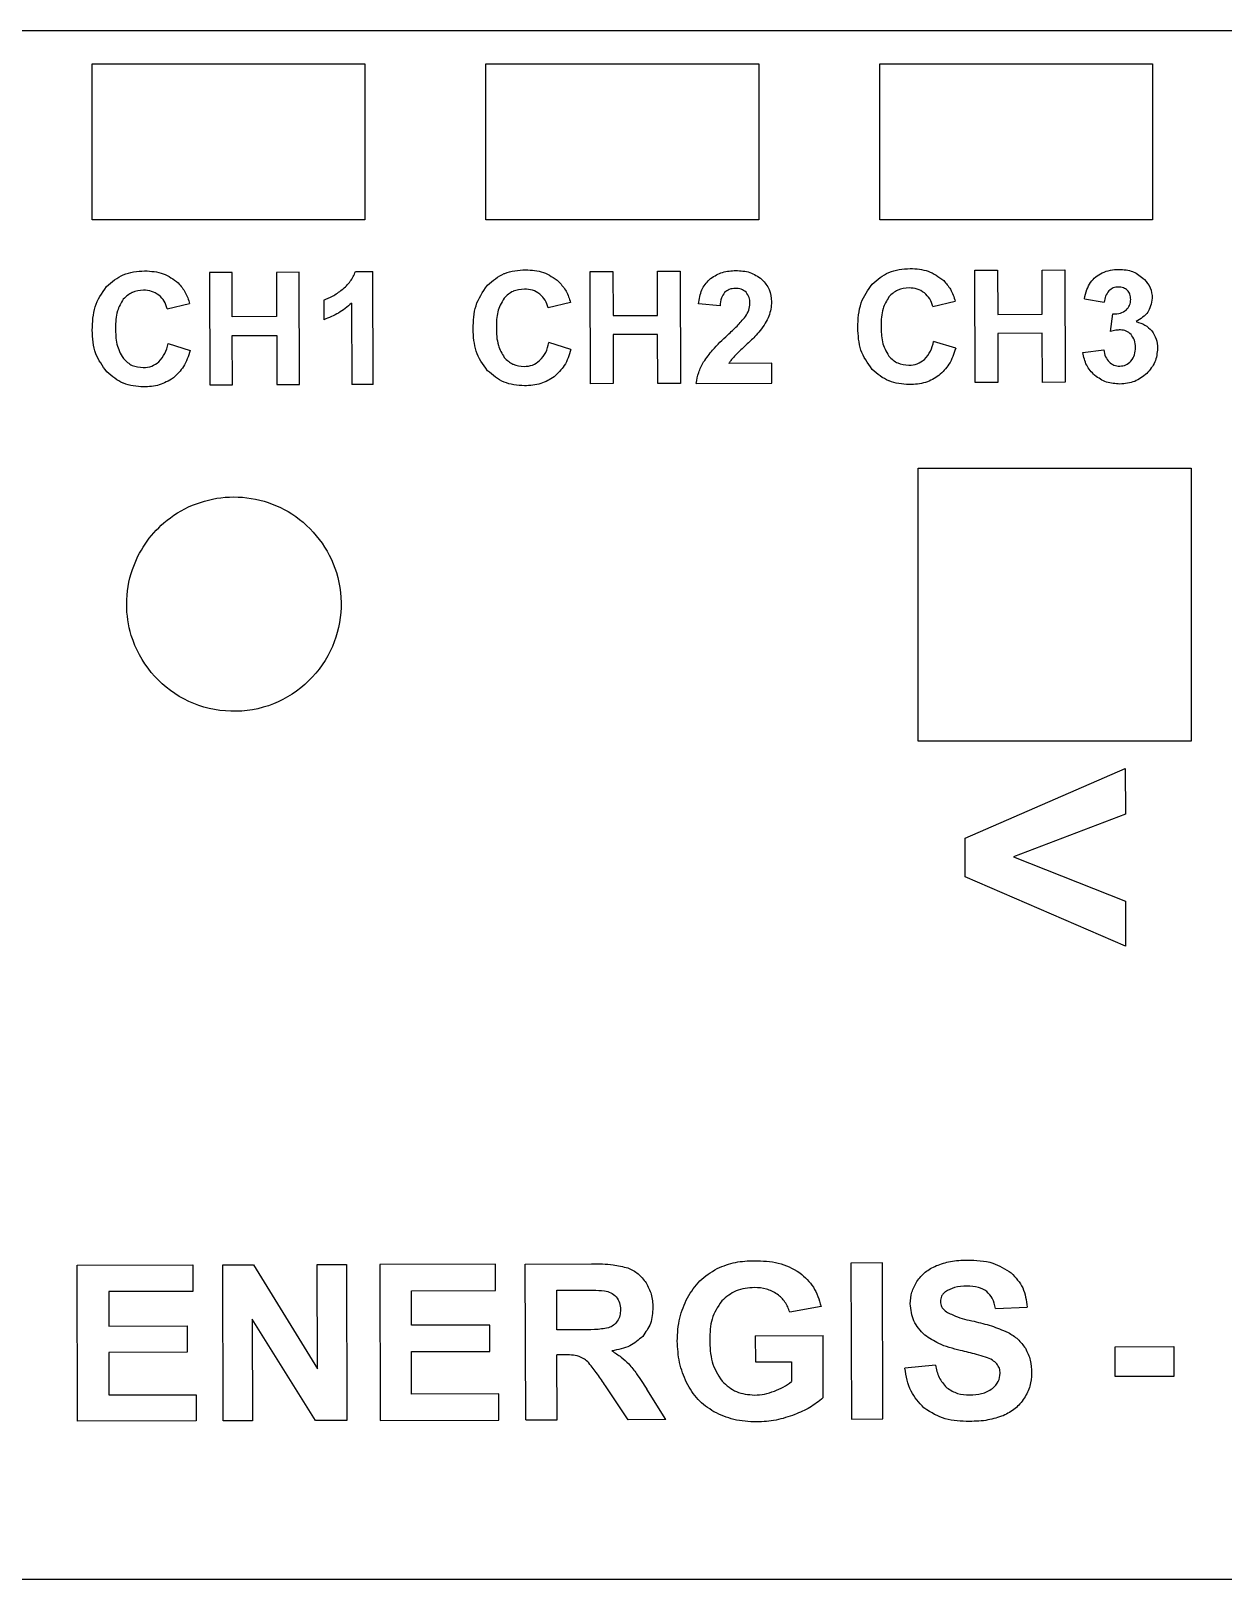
# Model space of a CAD drawing. Header units: millimetres. Extents: x -109 to 103, y 0 to 40.
# Drawn here: x -51.4 to -20.83, y 0.2 to 39.9 of the extents above; entities that cross this region are included whole.
import ezdxf

# ---------------------------------------------------------------- set-up
doc = ezdxf.new("R2010")
doc.units = ezdxf.units.MM
doc.layers.get('0').update_dxf_attribs({"linetype": 'CONTINUOUS'})

msp = doc.modelspace()

# ---------------------------------------------------------------- linework, layer by layer
for p, q in [((102.618, 39.9), (-108.596, 39.9)), ((-43.082, 33.728), (-42.634, 33.729)), ((-42.626, 30.837), (-42.634, 33.729)), ((-43.897, 32.996), (-43.896, 32.495)), ((-28.277, 32.83), (-27.702, 32.969)), ((-24.39, 33.032), (-23.881, 32.947)), ((-47.91, 32.771), (-47.335, 32.91)), ((-43.184, 32.916), (-43.178, 30.836)), ((-37.568, 32.938), (-38.143, 32.799)), ((-33.733, 32.847), (-34.283, 32.9)), ((-23.719, 32.193), (-23.66, 32.643)), ((-47.888, 31.881), (-47.323, 31.704)), ((-37.557, 31.732), (-38.121, 31.909)), ((-27.69, 31.763), (-28.255, 31.94)), ((-32.409, 31.379), (-33.505, 31.376)), ((-32.407, 30.867), (-32.409, 31.379)), ((-24.427, 31.657), (-23.893, 31.723)), ((-42.626, 30.837), (-43.178, 30.836)), ((-34.342, 30.861), (-32.407, 30.867)), ((-38.729, 8.279), (-37.029, 8.284)), ((-38.718, 4.279), (-38.729, 8.279)), ((-37.92, 7.605), (-37.289, 7.606)), ((-37.917, 6.59), (-37.92, 7.605)), ((-31.143, 7.193), (-31.945, 7.041)), ((-26.669, 7.135), (-25.861, 7.173)), ((-37.319, 6.591), (-37.917, 6.59)), ((-32.83, 6.441), (-31.089, 6.446)), ((-32.83, 6.441), (-32.828, 5.767)), ((-31.085, 4.852), (-31.089, 6.446)), ((-37.751, 5.952), (-37.915, 5.951)), ((-37.91, 4.281), (-37.915, 5.951)), ((-32.828, 5.767), (-31.903, 5.769)), ((-31.903, 5.769), (-31.902, 5.262)), ((-28.209, 5.687), (-28.994, 5.609)), ((-36.087, 4.286), (-36.674, 5.155)), ((-35.121, 4.289), (-35.612, 5.068)), ((-38.718, 4.279), (-37.91, 4.281)), ((-35.121, 4.289), (-36.087, 4.286)), ((-107.096, 0.2), (101.118, 0.2))]:
    msp.add_line(p, q)
for points in [[(-42.839, 39.053), (-42.839, 35.053), (-49.839, 35.053), (-49.839, 39.053)], [(-39.739, 35.053), (-39.739, 39.053), (-32.739, 39.053), (-32.739, 35.053)], [(-29.639, 35.053), (-29.639, 39.053), (-22.639, 39.053), (-22.639, 35.053)], [(-24.893, 33.771), (-24.885, 30.891), (-25.466, 30.889), (-25.47, 32.149), (-26.609, 32.145), (-26.605, 30.886), (-27.187, 30.884), (-27.195, 33.764), (-26.614, 33.766), (-26.611, 32.633), (-25.471, 32.636), (-25.474, 33.769)], [(-46.238, 30.827), (-46.242, 32.086), (-45.103, 32.089), (-45.099, 30.83), (-44.517, 30.832), (-44.526, 33.712), (-45.107, 33.71), (-45.104, 32.576), (-46.243, 32.573), (-46.247, 33.707), (-46.828, 33.705), (-46.82, 30.825)], [(-37.053, 30.853), (-37.062, 33.733), (-36.48, 33.735), (-36.477, 32.601), (-35.338, 32.605), (-35.341, 33.738), (-34.759, 33.74), (-34.751, 30.86), (-35.332, 30.858), (-35.336, 32.118), (-36.476, 32.114), (-36.472, 30.855)], [(-21.65, 28.69), (-21.65, 21.69), (-28.65, 21.69), (-28.65, 28.69)], [(-27.449, 18.208), (-27.45, 19.199), (-23.34, 20.985), (-23.338, 19.818), (-26.205, 18.717), (-23.335, 17.584), (-23.333, 16.426)], [(-49.412, 7.571), (-49.409, 6.684), (-47.401, 6.69), (-47.399, 6.016), (-49.408, 6.01), (-49.404, 4.922), (-47.17, 4.928), (-47.168, 4.254), (-50.21, 4.246), (-50.222, 8.246), (-47.256, 8.254), (-47.254, 7.577)], [(-44.056, 5.592), (-44.063, 8.263), (-43.313, 8.266), (-43.301, 4.266), (-44.112, 4.263), (-45.732, 6.867), (-45.724, 4.259), (-46.475, 4.256), (-46.486, 8.256), (-45.701, 8.259)], [(-39.639, 6.713), (-41.647, 6.707), (-41.649, 7.594), (-39.491, 7.6), (-39.493, 8.277), (-42.459, 8.268), (-42.447, 4.268), (-39.405, 4.277), (-39.407, 4.951), (-41.642, 4.944), (-41.645, 6.033), (-39.637, 6.039)], [(-29.555, 4.305), (-29.567, 8.305), (-30.375, 8.303), (-30.363, 4.303)], [(-23.604, 6.156), (-22.098, 6.161), (-22.096, 5.394), (-23.602, 5.39)]]:
    msp.add_lwpolyline(points, close=True)
for points in [[(-49.037, 33.648), (-48.87, 33.719), (-48.68, 33.734), (-48.49, 33.749)], [(-29.404, 33.708), (-29.237, 33.779), (-29.047, 33.794), (-28.857, 33.809)], [(-49.466, 33.349), (-49.33, 33.465), (-49.193, 33.581), (-49.037, 33.648)], [(-39.699, 33.377), (-39.556, 33.499), (-39.427, 33.61), (-39.27, 33.677)], [(-32.659, 33.528), (-32.587, 33.447), (-32.516, 33.365), (-32.475, 33.271)], [(-29.833, 33.408), (-29.697, 33.525), (-29.561, 33.641), (-29.404, 33.708)], [(-23.137, 33.723), (-23.033, 33.68), (-22.948, 33.609), (-22.851, 33.53)], [(-48.808, 33.194), (-48.893, 33.155), (-48.963, 33.09), (-49.037, 33.021)], [(-39.042, 33.222), (-39.127, 33.184), (-39.197, 33.118), (-39.271, 33.049)], [(-34.283, 32.9), (-34.265, 33.026), (-34.247, 33.151), (-34.198, 33.261)], [(-33.497, 33.272), (-33.54, 33.254), (-33.578, 33.224), (-33.616, 33.193)], [(-33.342, 33.298), (-33.395, 33.294), (-33.449, 33.291), (-33.497, 33.272)], [(-32.475, 33.271), (-32.434, 33.175), (-32.424, 33.066), (-32.413, 32.957)], [(-29.175, 33.253), (-29.26, 33.215), (-29.33, 33.149), (-29.404, 33.08)], [(-23.318, 32.741), (-23.283, 32.781), (-23.25, 32.817), (-23.23, 32.862)], [(-23.317, 32.205), (-23.363, 32.225), (-23.414, 32.23), (-23.466, 32.235)], [(-23.193, 32.114), (-23.232, 32.149), (-23.271, 32.185), (-23.317, 32.205)], [(-22.514, 31.762), (-22.525, 31.64), (-22.537, 31.519), (-22.582, 31.411)], [(-49.036, 31.498), (-48.963, 31.43), (-48.894, 31.363), (-48.809, 31.325)], [(-39.269, 31.527), (-39.197, 31.458), (-39.127, 31.392), (-39.043, 31.353)], [(-29.403, 31.558), (-29.332, 31.49), (-29.261, 31.423), (-29.177, 31.385)], [(-29.177, 31.385), (-29.091, 31.345), (-28.991, 31.336), (-28.892, 31.327)], [(-22.582, 31.411), (-22.628, 31.303), (-22.709, 31.209), (-22.789, 31.115)], [(-49.04, 30.867), (-49.194, 30.932), (-49.323, 31.042), (-49.461, 31.16)], [(-39.273, 30.896), (-39.428, 30.961), (-39.561, 31.075), (-39.695, 31.188)], [(-29.407, 30.927), (-29.561, 30.992), (-29.69, 31.102), (-29.828, 31.22)], [(-23.483, 31.304), (-23.428, 31.31), (-23.373, 31.315), (-23.326, 31.337)], [(-38.751, 30.799), (-38.932, 30.814), (-39.114, 30.828), (-39.273, 30.896)], [(-26.263, 8.053), (-26.151, 7.932), (-26.039, 7.811), (-25.972, 7.668)], [(-33.322, 7.588), (-33.456, 7.532), (-33.572, 7.434), (-33.688, 7.336)], [(-32.847, 7.674), (-33.013, 7.662), (-33.178, 7.65), (-33.322, 7.588)], [(-25.972, 7.668), (-25.901, 7.519), (-25.881, 7.346), (-25.861, 7.173)], [(-28.761, 6.821), (-28.821, 6.954), (-28.838, 7.107), (-28.854, 7.26)], [(-28.051, 7.456), (-28.072, 7.415), (-28.077, 7.366), (-28.082, 7.317)], [(-28.082, 7.317), (-28.077, 7.27), (-28.071, 7.224), (-28.052, 7.185)], [(-28.052, 7.185), (-28.032, 7.143), (-27.997, 7.109), (-27.962, 7.074)], [(-28.484, 6.456), (-28.592, 6.571), (-28.699, 6.685), (-28.761, 6.821)], [(-33.678, 5.272), (-33.562, 5.168), (-33.447, 5.065), (-33.312, 5.006)], [(-26.746, 5.09), (-26.688, 5.146), (-26.631, 5.201), (-26.598, 5.269)], [(-26.598, 5.269), (-26.568, 5.332), (-26.559, 5.404), (-26.549, 5.476)], [(-33.312, 5.006), (-33.171, 4.944), (-33.009, 4.931), (-32.848, 4.918)]]:
    msp.add_open_spline(points, degree=3)
for points, knots in [([(-48.49, 33.749), (-48.325, 33.739), (-48.008, 33.719), (-47.753, 33.53), (-47.631, 33.439)], [0, 0, 0, 0, 0.0539088, 0.1034764, 0.1034764, 0.1034764, 0.1034764]), ([(-39.27, 33.677), (-39.265, 33.679), (-39.26, 33.681), (-39.093, 33.748), (-38.908, 33.763), (-38.724, 33.778)], [-0.06350561, -0.06350561, -0.06350561, -0.06350561, -0.06164864, -0.06164864, 0, 0, 0, 0]), ([(-38.724, 33.778), (-38.565, 33.768), (-38.406, 33.758), (-38.119, 33.657), (-38, 33.569), (-37.864, 33.468)], [-0.1127988, -0.1127988, -0.1127988, -0.1127988, -0.0564908, -0.0564908, 0, 0, 0, 0]), ([(-33.977, 33.556), (-33.87, 33.621), (-33.779, 33.677), (-33.562, 33.743), (-33.446, 33.749), (-33.329, 33.756)], [-0.0779245, -0.0779245, -0.0779245, -0.0779245, -0.03888286, -0.03888286, 0, 0, 0, 0]), ([(-33.329, 33.756), (-33.206, 33.75), (-33.083, 33.744), (-32.858, 33.67), (-32.768, 33.606), (-32.659, 33.528)], [-0.08939261, -0.08939261, -0.08939261, -0.08939261, -0.04487145, -0.04487145, 0, 0, 0, 0]), ([(-28.857, 33.809), (-28.699, 33.799), (-28.54, 33.789), (-28.252, 33.688), (-28.134, 33.6), (-27.998, 33.499)], [-0.1127988, -0.1127988, -0.1127988, -0.1127988, -0.0564908, -0.0564908, 0, 0, 0, 0]), ([(-23.933, 33.696), (-23.86, 33.725), (-23.795, 33.75), (-23.652, 33.78), (-23.578, 33.784), (-23.504, 33.787)], [-0.04944, -0.04944, -0.04944, -0.04944, -0.02469849, -0.02469849, 0, 0, 0, 0]), ([(-23.504, 33.787), (-23.381, 33.779), (-23.259, 33.77), (-23.145, 33.726), (-23.141, 33.725), (-23.137, 33.723)], [-0.08672212, -0.08672212, -0.08672212, -0.08672212, -0.04341542, -0.04341542, -0.0418221, -0.0418221, -0.0418221, -0.0418221]), ([(-49.834, 32.231), (-49.825, 32.435), (-49.816, 32.64), (-49.698, 33.016), (-49.594, 33.164), (-49.466, 33.349)], [-0.149436, -0.149436, -0.149436, -0.149436, -0.0750985, -0.0750985, 0, 0, 0, 0]), ([(-47.631, 33.439), (-47.556, 33.354), (-47.496, 33.285), (-47.399, 33.106), (-47.367, 33.008), (-47.335, 32.91)], [-0.06921504, -0.06921504, -0.06921504, -0.06921504, -0.03443763, -0.03443763, 0, 0, 0, 0]), ([(-43.428, 33.266), (-43.351, 33.333), (-43.203, 33.462), (-43.121, 33.641), (-43.082, 33.728)], [0, 0, 0, 0, 0.03358996, 0.06479705, 0.06479705, 0.06479705, 0.06479705]), ([(-40.067, 32.259), (-40.058, 32.463), (-40.05, 32.668), (-39.931, 33.044), (-39.828, 33.192), (-39.699, 33.377)], [-0.1494359, -0.1494359, -0.1494359, -0.1494359, -0.0750985, -0.0750985, 0, 0, 0, 0]), ([(-37.864, 33.468), (-37.79, 33.382), (-37.73, 33.313), (-37.632, 33.135), (-37.6, 33.036), (-37.568, 32.938)], [-0.069215, -0.069215, -0.069215, -0.069215, -0.03443761, -0.03443761, 0, 0, 0, 0]), ([(-34.198, 33.261), (-34.193, 33.272), (-34.141, 33.38), (-34.055, 33.472), (-33.977, 33.556)], [0.04104302, 0.04104302, 0.04104302, 0.04104302, 0.04493547, 0.08208604, 0.08208604, 0.08208604, 0.08208604]), ([(-30.201, 32.29), (-30.191, 32.51), (-30.174, 32.919), (-29.94, 33.254), (-29.833, 33.408)], [0, 0, 0, 0, 0.0717141, 0.1331921, 0.1331921, 0.1331921, 0.1331921]), ([(-27.998, 33.499), (-27.935, 33.427), (-27.8, 33.272), (-27.736, 33.075), (-27.702, 32.969)], [0, 0, 0, 0, 0.03145565, 0.06803744, 0.06803744, 0.06803744, 0.06803744]), ([(-24.39, 33.032), (-24.372, 33.112), (-24.339, 33.259), (-24.265, 33.39), (-24.231, 33.45)], [0, 0, 0, 0, 0.02713865, 0.04992156, 0.04992156, 0.04992156, 0.04992156]), ([(-24.231, 33.45), (-24.188, 33.504), (-24.149, 33.552), (-24.049, 33.634), (-23.991, 33.665), (-23.933, 33.696)], [-0.04389615, -0.04389615, -0.04389615, -0.04389615, -0.02193067, -0.02193067, 0, 0, 0, 0]), ([(-22.851, 33.53), (-22.793, 33.46), (-22.736, 33.39), (-22.667, 33.231), (-22.658, 33.145), (-22.647, 33.051)], [-0.06301549, -0.06301549, -0.06301549, -0.06301549, -0.03152782, -0.03152782, 0, 0, 0, 0]), ([(-49.037, 33.021), (-49.095, 32.923), (-49.229, 32.694), (-49.233, 32.428), (-49.235, 32.276)], [0, 0, 0, 0, 0.03735131, 0.08693858, 0.08693858, 0.08693858, 0.08693858]), ([(-48.518, 33.252), (-48.618, 33.243), (-48.718, 33.234), (-48.806, 33.195), (-48.807, 33.194), (-48.808, 33.194)], [-0.06849022, -0.06849022, -0.06849022, -0.06849022, -0.03425224, -0.03425224, -0.03375057, -0.03375057, -0.03375057, -0.03375057]), ([(-48.124, 33.124), (-48.187, 33.164), (-48.244, 33.201), (-48.376, 33.243), (-48.447, 33.248), (-48.518, 33.252)], [-0.04770661, -0.04770661, -0.04770661, -0.04770661, -0.02383297, -0.02383297, 0, 0, 0, 0]), ([(-47.91, 32.771), (-47.931, 32.841), (-47.972, 32.977), (-48.074, 33.076), (-48.124, 33.124)], [0, 0, 0, 0, 0.02392543, 0.04656695, 0.04656695, 0.04656695, 0.04656695]), ([(-43.897, 32.996), (-43.82, 33.028), (-43.652, 33.097), (-43.507, 33.206), (-43.428, 33.266)], [0, 0, 0, 0, 0.02751081, 0.06029462, 0.06029462, 0.06029462, 0.06029462]), ([(-39.271, 33.049), (-39.347, 32.919), (-39.403, 32.824), (-39.465, 32.57), (-39.466, 32.437), (-39.468, 32.304)], [-0.09021302, -0.09021302, -0.09021302, -0.09021302, -0.04441989, -0.04441989, 0, 0, 0, 0]), ([(-38.752, 33.28), (-38.852, 33.271), (-38.951, 33.262), (-39.039, 33.223), (-39.041, 33.223), (-39.042, 33.222)], [-0.06849052, -0.06849052, -0.06849052, -0.06849052, -0.0342524, -0.0342524, -0.03375064, -0.03375064, -0.03375064, -0.03375064]), ([(-38.358, 33.152), (-38.421, 33.193), (-38.477, 33.229), (-38.609, 33.272), (-38.681, 33.276), (-38.752, 33.28)], [-0.04770654, -0.04770654, -0.04770654, -0.04770654, -0.02383294, -0.02383294, 0, 0, 0, 0]), ([(-38.143, 32.799), (-38.164, 32.867), (-38.184, 32.935), (-38.255, 33.053), (-38.304, 33.1), (-38.358, 33.152)], [-0.04963178, -0.04963178, -0.04963178, -0.04963178, -0.02483375, -0.02483375, 0, 0, 0, 0]), ([(-33.616, 33.193), (-33.647, 33.148), (-33.717, 33.044), (-33.727, 32.919), (-33.733, 32.847)], [0, 0, 0, 0, 0.01780195, 0.04120108, 0.04120108, 0.04120108, 0.04120108]), ([(-33.067, 33.2), (-33.111, 33.233), (-33.148, 33.261), (-33.24, 33.293), (-33.291, 33.295), (-33.342, 33.298)], [-0.03405274, -0.03405274, -0.03405274, -0.03405274, -0.01696921, -0.01696921, 0, 0, 0, 0]), ([(-32.967, 32.916), (-32.97, 32.969), (-32.973, 33.021), (-33.005, 33.116), (-33.033, 33.153), (-33.067, 33.2)], [-0.03832255, -0.03832255, -0.03832255, -0.03832255, -0.01925817, -0.01925817, 0, 0, 0, 0]), ([(-32.413, 32.957), (-32.416, 32.893), (-32.421, 32.766), (-32.462, 32.646), (-32.482, 32.586)], [0, 0, 0, 0, 0.02118019, 0.04205987, 0.04205987, 0.04205987, 0.04205987]), ([(-29.404, 33.08), (-29.462, 32.982), (-29.596, 32.754), (-29.6, 32.487), (-29.602, 32.335)], [0, 0, 0, 0, 0.03735129, 0.08693856, 0.08693856, 0.08693856, 0.08693856]), ([(-28.885, 33.312), (-28.985, 33.302), (-29.085, 33.293), (-29.173, 33.254), (-29.174, 33.254), (-29.175, 33.253)], [-0.06848938, -0.06848938, -0.06848938, -0.06848938, -0.03425182, -0.03425182, -0.03375035, -0.03375035, -0.03375035, -0.03375035]), ([(-28.491, 33.183), (-28.554, 33.224), (-28.611, 33.261), (-28.743, 33.303), (-28.814, 33.307), (-28.885, 33.312)], [-0.04770658, -0.04770658, -0.04770658, -0.04770658, -0.02383296, -0.02383296, 0, 0, 0, 0]), ([(-28.277, 32.83), (-28.298, 32.9), (-28.339, 33.036), (-28.441, 33.135), (-28.491, 33.183)], [0, 0, 0, 0, 0.02392545, 0.04656697, 0.04656697, 0.04656697, 0.04656697]), ([(-23.76, 33.234), (-23.796, 33.187), (-23.825, 33.15), (-23.865, 33.053), (-23.873, 33), (-23.881, 32.947)], [-0.03604771, -0.03604771, -0.03604771, -0.03604771, -0.01792099, -0.01792099, 0, 0, 0, 0]), ([(-23.518, 33.333), (-23.564, 33.329), (-23.609, 33.325), (-23.689, 33.292), (-23.724, 33.263), (-23.76, 33.234)], [-0.03044549, -0.03044549, -0.03044549, -0.03044549, -0.01522282, -0.01522282, 0, 0, 0, 0]), ([(-23.288, 33.247), (-23.321, 33.272), (-23.388, 33.325), (-23.474, 33.33), (-23.518, 33.333)], [0, 0, 0, 0, 0.01330536, 0.02785667, 0.02785667, 0.02785667, 0.02785667]), ([(-23.201, 33.016), (-23.204, 33.061), (-23.21, 33.147), (-23.263, 33.215), (-23.288, 33.247)], [0, 0, 0, 0, 0.01471292, 0.02806442, 0.02806442, 0.02806442, 0.02806442]), ([(-23.23, 32.862), (-23.23, 32.863), (-23.229, 32.864), (-23.209, 32.911), (-23.205, 32.963), (-23.201, 33.016)], [-0.01795773, -0.01795773, -0.01795773, -0.01795773, -0.01751893, -0.01751893, 0, 0, 0, 0]), ([(-22.647, 33.051), (-22.659, 32.982), (-22.671, 32.913), (-22.712, 32.773), (-22.738, 32.726), (-22.834, 32.589), (-22.947, 32.517), (-23.06, 32.445)], [-0.07522486, -0.07522486, -0.07522486, -0.07522486, -0.0610764, -0.0610764, -0.04467992, -0.04467992, 0, 0, 0, 0]), ([(-43.184, 32.916), (-43.293, 32.824), (-43.398, 32.737), (-43.635, 32.597), (-43.765, 32.546), (-43.896, 32.495)], [-0.09313059, -0.09313059, -0.09313059, -0.09313059, -0.04655965, -0.04655965, 0, 0, 0, 0]), ([(-33.537, 32.105), (-33.456, 32.18), (-33.375, 32.254), (-33.214, 32.418), (-33.16, 32.483), (-33.08, 32.578)], [-0.07863459, -0.07863459, -0.07863459, -0.07863459, -0.04114501, -0.04114501, 0, 0, 0, 0]), ([(-33.08, 32.578), (-33.049, 32.63), (-33.018, 32.682), (-32.979, 32.795), (-32.974, 32.85), (-32.967, 32.916)], [-0.04385882, -0.04385882, -0.04385882, -0.04385882, -0.02198908, -0.02198908, 0, 0, 0, 0]), ([(-32.482, 32.586), (-32.51, 32.525), (-32.57, 32.394), (-32.656, 32.279), (-32.702, 32.217)], [0, 0, 0, 0, 0.02236675, 0.04785143, 0.04785143, 0.04785143, 0.04785143]), ([(-23.66, 32.643), (-23.592, 32.644), (-23.469, 32.645), (-23.365, 32.712), (-23.318, 32.741)], [0, 0, 0, 0, 0.02206543, 0.04018952, 0.04018952, 0.04018952, 0.04018952]), ([(-49.461, 31.16), (-49.569, 31.309), (-49.8, 31.627), (-49.822, 32.021), (-49.834, 32.231)], [0, 0, 0, 0, 0.0600316, 0.1283372, 0.1283372, 0.1283372, 0.1283372]), ([(-49.235, 32.276), (-49.233, 32.137), (-49.231, 31.999), (-49.169, 31.733), (-49.113, 31.635), (-49.036, 31.498)], [-0.1029688, -0.1029688, -0.1029688, -0.1029688, -0.0524169, -0.0524169, 0, 0, 0, 0]), ([(-39.695, 31.188), (-39.821, 31.362), (-39.925, 31.505), (-40.045, 31.865), (-40.056, 32.062), (-40.067, 32.259)], [-0.1319892, -0.1319892, -0.1319892, -0.1319892, -0.0657525, -0.0657525, 0, 0, 0, 0]), ([(-39.468, 32.304), (-39.466, 32.144), (-39.462, 31.867), (-39.327, 31.628), (-39.269, 31.527)], [0, 0, 0, 0, 0.05223673, 0.0904134, 0.0904134, 0.0904134, 0.0904134]), ([(-32.702, 32.217), (-32.748, 32.165), (-32.861, 32.035), (-32.987, 31.918), (-33.062, 31.849)], [0, 0, 0, 0, 0.02329869, 0.05730176, 0.05730176, 0.05730176, 0.05730176]), ([(-29.828, 31.22), (-29.955, 31.394), (-30.058, 31.537), (-30.179, 31.896), (-30.19, 32.093), (-30.201, 32.29)], [-0.1319892, -0.1319892, -0.1319892, -0.1319892, -0.0657525, -0.0657525, 0, 0, 0, 0]), ([(-29.602, 32.335), (-29.6, 32.197), (-29.598, 32.058), (-29.536, 31.793), (-29.48, 31.695), (-29.403, 31.558)], [-0.1029688, -0.1029688, -0.1029688, -0.1029688, -0.0524169, -0.0524169, 0, 0, 0, 0]), ([(-23.466, 32.235), (-23.505, 32.233), (-23.591, 32.227), (-23.674, 32.205), (-23.719, 32.193)], [0, 0, 0, 0, 0.01298392, 0.02859219, 0.02859219, 0.02859219, 0.02859219]), ([(-23.06, 32.445), (-22.982, 32.422), (-22.829, 32.378), (-22.718, 32.264), (-22.664, 32.208)], [0, 0, 0, 0, 0.02652627, 0.05210675, 0.05210675, 0.05210675, 0.05210675]), ([(-22.664, 32.208), (-22.617, 32.137), (-22.574, 32.073), (-22.525, 31.924), (-22.519, 31.843), (-22.514, 31.762)], [-0.05406676, -0.05406676, -0.05406676, -0.05406676, -0.02701507, -0.02701507, 0, 0, 0, 0]), ([(-48.126, 31.416), (-48.061, 31.492), (-48.01, 31.55), (-47.932, 31.707), (-47.91, 31.794), (-47.888, 31.881)], [-0.06015404, -0.06015404, -0.06015404, -0.06015404, -0.02982897, -0.02982897, 0, 0, 0, 0]), ([(-38.36, 31.445), (-38.294, 31.52), (-38.244, 31.579), (-38.166, 31.736), (-38.144, 31.822), (-38.121, 31.909)], [-0.06015401, -0.06015401, -0.06015401, -0.06015401, -0.02982896, -0.02982896, 0, 0, 0, 0]), ([(-34.155, 31.413), (-34.08, 31.516), (-33.898, 31.767), (-33.67, 31.98), (-33.537, 32.105)], [0, 0, 0, 0, 0.0425035, 0.1033745, 0.1033745, 0.1033745, 0.1033745]), ([(-33.062, 31.849), (-33.134, 31.783), (-33.247, 31.68), (-33.354, 31.57), (-33.392, 31.53)], [0, 0, 0, 0, 0.03245098, 0.05103091, 0.05103091, 0.05103091, 0.05103091]), ([(-28.493, 31.476), (-28.428, 31.552), (-28.378, 31.61), (-28.299, 31.767), (-28.277, 31.854), (-28.255, 31.94)], [-0.06015403, -0.06015403, -0.06015403, -0.06015403, -0.02982897, -0.02982897, 0, 0, 0, 0]), ([(-27.69, 31.763), (-27.737, 31.619), (-27.823, 31.35), (-28.025, 31.153), (-28.12, 31.062)], [0, 0, 0, 0, 0.04951437, 0.09264609, 0.09264609, 0.09264609, 0.09264609]), ([(-23.196, 31.434), (-23.156, 31.492), (-23.123, 31.539), (-23.086, 31.657), (-23.083, 31.72), (-23.08, 31.784)], [-0.04281732, -0.04281732, -0.04281732, -0.04281732, -0.02133192, -0.02133192, 0, 0, 0, 0]), ([(-23.08, 31.784), (-23.083, 31.849), (-23.09, 31.97), (-23.16, 32.068), (-23.193, 32.114)], [0, 0, 0, 0, 0.02096868, 0.03943435, 0.03943435, 0.03943435, 0.03943435]), ([(-48.524, 31.268), (-48.45, 31.274), (-48.303, 31.286), (-48.185, 31.373), (-48.126, 31.416)], [0, 0, 0, 0, 0.02430339, 0.04807465, 0.04807465, 0.04807465, 0.04807465]), ([(-47.323, 31.704), (-47.369, 31.56), (-47.456, 31.29), (-47.658, 31.093), (-47.753, 31.002)], [0, 0, 0, 0, 0.04951437, 0.09264601, 0.09264601, 0.09264601, 0.09264601]), ([(-38.758, 31.296), (-38.684, 31.302), (-38.537, 31.314), (-38.418, 31.402), (-38.36, 31.445)], [0, 0, 0, 0, 0.02430339, 0.04807465, 0.04807465, 0.04807465, 0.04807465]), ([(-37.557, 31.732), (-37.603, 31.588), (-37.689, 31.318), (-37.892, 31.122), (-37.986, 31.03)], [0, 0, 0, 0, 0.04951437, 0.09264593, 0.09264593, 0.09264593, 0.09264593]), ([(-34.342, 30.861), (-34.327, 30.957), (-34.295, 31.151), (-34.202, 31.325), (-34.155, 31.413)], [0, 0, 0, 0, 0.03222585, 0.06510897, 0.06510897, 0.06510897, 0.06510897]), ([(-33.392, 31.53), (-33.414, 31.504), (-33.455, 31.456), (-33.489, 31.402), (-33.505, 31.376)], [0, 0, 0, 0, 0.01111369, 0.02117856, 0.02117856, 0.02117856, 0.02117856]), ([(-28.892, 31.327), (-28.817, 31.334), (-28.67, 31.346), (-28.552, 31.433), (-28.493, 31.476)], [0, 0, 0, 0, 0.02430339, 0.04807465, 0.04807465, 0.04807465, 0.04807465]), ([(-24.127, 31.069), (-24.204, 31.151), (-24.361, 31.317), (-24.405, 31.542), (-24.427, 31.657)], [0, 0, 0, 0, 0.03663576, 0.07467343, 0.07467343, 0.07467343, 0.07467343]), ([(-23.893, 31.723), (-23.882, 31.661), (-23.862, 31.545), (-23.789, 31.453), (-23.754, 31.411)], [0, 0, 0, 0, 0.02070119, 0.03848606, 0.03848606, 0.03848606, 0.03848606]), ([(-23.754, 31.411), (-23.715, 31.38), (-23.635, 31.317), (-23.534, 31.308), (-23.483, 31.304)], [0, 0, 0, 0, 0.01643708, 0.03308118, 0.03308118, 0.03308118, 0.03308118]), ([(-23.326, 31.337), (-23.325, 31.337), (-23.325, 31.337), (-23.277, 31.359), (-23.236, 31.397), (-23.196, 31.434)], [-0.01860234, -0.01860234, -0.01860234, -0.01860234, -0.0184906, -0.0184906, 0, 0, 0, 0]), ([(-48.809, 31.325), (-48.809, 31.325), (-48.808, 31.324), (-48.722, 31.286), (-48.623, 31.277), (-48.524, 31.268)], [-0.03332284, -0.03332284, -0.03332284, -0.03332284, -0.03300081, -0.03300081, 0, 0, 0, 0]), ([(-47.753, 31.002), (-47.88, 30.925), (-47.987, 30.861), (-48.243, 30.786), (-48.38, 30.778), (-48.517, 30.771)], [-0.09182103, -0.09182103, -0.09182103, -0.09182103, -0.04578731, -0.04578731, 0, 0, 0, 0]), ([(-39.043, 31.353), (-39.042, 31.353), (-39.041, 31.353), (-38.955, 31.314), (-38.857, 31.305), (-38.758, 31.296)], [-0.03332284, -0.03332284, -0.03332284, -0.03332284, -0.03300079, -0.03300079, 0, 0, 0, 0]), ([(-37.986, 31.03), (-38.097, 30.963), (-38.332, 30.822), (-38.606, 30.807), (-38.751, 30.799)], [0, 0, 0, 0, 0.04252501, 0.08996525, 0.08996525, 0.08996525, 0.08996525]), ([(-28.12, 31.062), (-28.231, 30.995), (-28.465, 30.853), (-28.74, 30.838), (-28.884, 30.83)], [0, 0, 0, 0, 0.04252501, 0.08996501, 0.08996501, 0.08996501, 0.08996501]), ([(-23.478, 30.846), (-23.596, 30.853), (-23.715, 30.861), (-23.932, 30.934), (-24.023, 30.997), (-24.127, 31.069)], [-0.08387645, -0.08387645, -0.08387645, -0.08387645, -0.04199144, -0.04199144, 0, 0, 0, 0]), ([(-22.789, 31.115), (-22.888, 31.037), (-23.09, 30.878), (-23.347, 30.857), (-23.478, 30.846)], [0, 0, 0, 0, 0.04109647, 0.08381974, 0.08381974, 0.08381974, 0.08381974]), ([(-48.517, 30.771), (-48.695, 30.785), (-48.874, 30.8), (-49.034, 30.865), (-49.037, 30.866), (-49.04, 30.867)], [-0.1230496, -0.1230496, -0.1230496, -0.1230496, -0.06154382, -0.06154382, -0.06044257, -0.06044257, -0.06044257, -0.06044257]), ([(-28.884, 30.83), (-29.063, 30.845), (-29.241, 30.859), (-29.401, 30.925), (-29.404, 30.926), (-29.407, 30.927)], [-0.12304976, -0.12304976, -0.12304976, -0.12304976, -0.0615439, -0.0615439, -0.06044262, -0.06044262, -0.06044262, -0.06044262]), ([(-48.95, 25.2), (-48.95, 24.929), (-48.91, 24.658), (-48.62, 23.708), (-48.125, 23.107), (-46.826, 22.42), (-46.022, 22.356), (-44.63, 22.829), (-44.046, 23.344), (-43.426, 24.614), (-43.369, 25.349), (-43.761, 26.624), (-44.174, 27.167), (-45.219, 27.838), (-45.829, 27.99), (-47, 27.894), (-47.558, 27.66), (-48.362, 26.967), (-48.644, 26.552), (-48.899, 25.806), (-48.95, 25.503), (-48.95, 25.2)], [-1.720013, -1.720013, -1.720013, -1.720013, -1.63912, -1.63912, -1.423215, -1.423215, -1.200307, -1.200307, -0.984313, -0.984313, -0.778295, -0.778295, -0.586104, -0.586104, -0.407602, -0.407602, -0.23537, -0.23537, -0.090527, -0.090527, 0, 0, 0, 0]), ([(-33.807, 8.162), (-33.638, 8.232), (-33.502, 8.288), (-33.181, 8.353), (-33.015, 8.358), (-32.849, 8.364)], [-0.0999181, -0.0999181, -0.0999181, -0.0999181, -0.04973106, -0.04973106, 0, 0, 0, 0]), ([(-32.849, 8.364), (-32.643, 8.358), (-32.436, 8.352), (-32.043, 8.253), (-31.887, 8.167), (-31.685, 8.055)], [-0.1374054, -0.1374054, -0.1374054, -0.1374054, -0.069216, -0.069216, 0, 0, 0, 0]), ([(-28.185, 8.238), (-28.066, 8.279), (-27.811, 8.367), (-27.542, 8.375), (-27.398, 8.38)], [0, 0, 0, 0, 0.03746535, 0.08034205, 0.08034205, 0.08034205, 0.08034205]), ([(-27.398, 8.38), (-27.171, 8.374), (-26.763, 8.363), (-26.417, 8.149), (-26.263, 8.053)], [0, 0, 0, 0, 0.0665101, 0.1199646, 0.1199646, 0.1199646, 0.1199646]), ([(-37.029, 8.284), (-36.844, 8.284), (-36.528, 8.285), (-36.223, 8.21), (-36.097, 8.179)], [0, 0, 0, 0, 0.05542025, 0.09409825, 0.09409825, 0.09409825, 0.09409825]), ([(-36.097, 8.179), (-36.005, 8.135), (-35.817, 8.048), (-35.694, 7.881), (-35.631, 7.797)], [0, 0, 0, 0, 0.03014138, 0.06113205, 0.06113205, 0.06113205, 0.06113205]), ([(-34.571, 7.415), (-34.474, 7.568), (-34.277, 7.877), (-33.964, 8.066), (-33.807, 8.162)], [0, 0, 0, 0, 0.0536836, 0.1081757, 0.1081757, 0.1081757, 0.1081757]), ([(-31.685, 8.055), (-31.557, 7.939), (-31.296, 7.703), (-31.195, 7.366), (-31.143, 7.193)], [0, 0, 0, 0, 0.050684, 0.1035492, 0.1035492, 0.1035492, 0.1035492]), ([(-28.683, 7.832), (-28.617, 7.916), (-28.483, 8.09), (-28.286, 8.188), (-28.185, 8.238)], [0, 0, 0, 0, 0.03156221, 0.06503747, 0.06503747, 0.06503747, 0.06503747]), ([(-37.289, 7.606), (-37.191, 7.607), (-37.093, 7.608), (-36.883, 7.605), (-36.808, 7.6), (-36.7, 7.594)], [0, 0, 0, 0, 0.0294943, 0.0294943, 0.06291018, 0.06291018, 0.06291018, 0.06291018]), ([(-36.7, 7.594), (-36.642, 7.582), (-36.584, 7.569), (-36.482, 7.518), (-36.442, 7.481), (-36.395, 7.438)], [0, 0, 0, 0, 0.01773822, 0.01773822, 0.03556418, 0.03556418, 0.03556418, 0.03556418]), ([(-35.631, 7.797), (-35.58, 7.7), (-35.475, 7.504), (-35.461, 7.281), (-35.454, 7.167)], [0, 0, 0, 0, 0.03230961, 0.06608545, 0.06608545, 0.06608545, 0.06608545]), ([(-32.264, 7.505), (-32.362, 7.561), (-32.444, 7.609), (-32.639, 7.664), (-32.743, 7.669), (-32.847, 7.674)], [-0.06267115, -0.06267115, -0.06267115, -0.06267115, -0.03126212, -0.03126212, 0, 0, 0, 0]), ([(-28.854, 7.26), (-28.847, 7.363), (-28.84, 7.463), (-28.782, 7.654), (-28.733, 7.743), (-28.683, 7.832)], [-0.06120888, -0.06120888, -0.06120888, -0.06120888, -0.03060135, -0.03060135, 0, 0, 0, 0]), ([(-27.955, 7.565), (-27.973, 7.549), (-27.991, 7.533), (-28.024, 7.498), (-28.039, 7.479), (-28.051, 7.457), (-28.051, 7.457), (-28.051, 7.456)], [-0.03069633, -0.03069633, -0.03069633, -0.03069633, -0.02296643, -0.02296643, -0.01511081, -0.01511081, -0.01503245, -0.01503245, -0.01503245, -0.01503245]), ([(-27.404, 7.711), (-27.511, 7.708), (-27.707, 7.701), (-27.878, 7.607), (-27.955, 7.565)], [0, 0, 0, 0, 0.03158562, 0.0576839, 0.0576839, 0.0576839, 0.0576839]), ([(-26.892, 7.578), (-26.962, 7.617), (-27.12, 7.706), (-27.302, 7.709), (-27.404, 7.711)], [0, 0, 0, 0, 0.02360092, 0.05363442, 0.05363442, 0.05363442, 0.05363442]), ([(-26.669, 7.135), (-26.688, 7.228), (-26.723, 7.396), (-26.84, 7.521), (-26.892, 7.578)], [0, 0, 0, 0, 0.02772598, 0.05045491, 0.05045491, 0.05045491, 0.05045491]), ([(-36.395, 7.438), (-36.359, 7.385), (-36.329, 7.341), (-36.293, 7.231), (-36.29, 7.172), (-36.287, 7.113)], [0, 0, 0, 0, 0.01931281, 0.01931281, 0.0385161, 0.0385161, 0.0385161, 0.0385161]), ([(-35.454, 7.167), (-35.463, 7.025), (-35.481, 6.752), (-35.64, 6.53), (-35.717, 6.423)], [0, 0, 0, 0, 0.04162742, 0.08035513, 0.08035513, 0.08035513, 0.08035513]), ([(-34.83, 6.304), (-34.821, 6.503), (-34.804, 6.89), (-34.647, 7.244), (-34.571, 7.415)], [0, 0, 0, 0, 0.0593664, 0.114997, 0.114997, 0.114997, 0.114997]), ([(-33.688, 7.336), (-33.801, 7.168), (-33.888, 7.038), (-33.986, 6.702), (-33.992, 6.52), (-33.998, 6.339)], [-0.1097563, -0.1097563, -0.1097563, -0.1097563, -0.0544247, -0.0544247, 0, 0, 0, 0]), ([(-31.945, 7.041), (-31.979, 7.133), (-32.046, 7.315), (-32.192, 7.442), (-32.264, 7.505)], [0, 0, 0, 0, 0.02904014, 0.05716303, 0.05716303, 0.05716303, 0.05716303]), ([(-36.368, 6.812), (-36.399, 6.774), (-36.429, 6.737), (-36.504, 6.68), (-36.549, 6.661), (-36.593, 6.642)], [0, 0, 0, 0, 0.01493323, 0.01493323, 0.0298612, 0.0298612, 0.0298612, 0.0298612]), ([(-36.287, 7.113), (-36.289, 7.059), (-36.291, 7.006), (-36.317, 6.906), (-36.34, 6.863), (-36.368, 6.812)], [0, 0, 0, 0, 0.01597304, 0.01597304, 0.03203966, 0.03203966, 0.03203966, 0.03203966]), ([(-27.962, 7.074), (-27.875, 7.027), (-27.642, 6.902), (-27.382, 6.845), (-27.219, 6.809)], [0, 0, 0, 0, 0.0292856, 0.07920765, 0.07920765, 0.07920765, 0.07920765]), ([(-27.219, 6.809), (-27.069, 6.773), (-26.92, 6.738), (-26.623, 6.643), (-26.507, 6.593), (-26.346, 6.523)], [-0.1034185, -0.1034185, -0.1034185, -0.1034185, -0.0526571, -0.0526571, 0, 0, 0, 0]), ([(-36.593, 6.642), (-36.727, 6.62), (-36.82, 6.604), (-37.076, 6.589), (-37.197, 6.59), (-37.319, 6.591)], [0, 0, 0, 0, 0.04070826, 0.04070826, 0.07737688, 0.07737688, 0.07737688, 0.07737688]), ([(-35.717, 6.423), (-35.822, 6.333), (-36.051, 6.137), (-36.347, 6.081), (-36.507, 6.051)], [0, 0, 0, 0, 0.04076287, 0.08868923, 0.08868923, 0.08868923, 0.08868923]), ([(-27.571, 6.063), (-27.761, 6.11), (-28.087, 6.192), (-28.367, 6.378), (-28.484, 6.456)], [0, 0, 0, 0, 0.05809183, 0.09998401, 0.09998401, 0.09998401, 0.09998401]), ([(-26.346, 6.523), (-26.257, 6.47), (-26.082, 6.365), (-25.962, 6.2), (-25.903, 6.118)], [0, 0, 0, 0, 0.03071286, 0.06060876, 0.06060876, 0.06060876, 0.06060876]), ([(-36.507, 6.051), (-36.425, 6), (-36.269, 5.904), (-36.137, 5.777), (-36.074, 5.716)], [0, 0, 0, 0, 0.02878512, 0.05488679, 0.05488679, 0.05488679, 0.05488679]), ([(-34.592, 5.239), (-34.661, 5.407), (-34.801, 5.748), (-34.82, 6.117), (-34.83, 6.304)], [0, 0, 0, 0, 0.0540698, 0.1098023, 0.1098023, 0.1098023, 0.1098023]), ([(-33.998, 6.339), (-33.991, 6.146), (-33.985, 5.953), (-33.884, 5.592), (-33.795, 5.454), (-33.678, 5.272)], [-0.1286728, -0.1286728, -0.1286728, -0.1286728, -0.0649602, -0.0649602, 0, 0, 0, 0]), ([(-26.924, 5.89), (-27.002, 5.913), (-27.216, 5.977), (-27.433, 6.029), (-27.571, 6.063)], [0, 0, 0, 0, 0.02424015, 0.0669909, 0.0669909, 0.0669909, 0.0669909]), ([(-25.903, 6.118), (-25.849, 6.009), (-25.804, 5.919), (-25.751, 5.705), (-25.746, 5.593), (-25.742, 5.482)], [-0.06739295, -0.06739295, -0.06739295, -0.06739295, -0.033592, -0.033592, 0, 0, 0, 0]), ([(-37.344, 5.908), (-37.421, 5.926), (-37.475, 5.938), (-37.614, 5.952), (-37.682, 5.952), (-37.751, 5.952)], [-0.04214343, -0.04214343, -0.04214343, -0.04214343, -0.02060315, -0.02060315, 0, 0, 0, 0]), ([(-37.101, 5.742), (-37.137, 5.777), (-37.172, 5.812), (-37.253, 5.868), (-37.295, 5.886), (-37.344, 5.908)], [-0.03227073, -0.03227073, -0.03227073, -0.03227073, -0.01617693, -0.01617693, 0, 0, 0, 0]), ([(-36.674, 5.155), (-36.741, 5.256), (-36.808, 5.357), (-36.956, 5.563), (-37.015, 5.636), (-37.101, 5.742)], [-0.07827736, -0.07827736, -0.07827736, -0.07827736, -0.04092497, -0.04092497, 0, 0, 0, 0]), ([(-36.074, 5.716), (-36.005, 5.633), (-35.836, 5.428), (-35.696, 5.202), (-35.612, 5.068)], [0, 0, 0, 0, 0.0323221, 0.0796394, 0.0796394, 0.0796394, 0.0796394]), ([(-28.506, 4.588), (-28.629, 4.724), (-28.891, 5.015), (-28.958, 5.403), (-28.994, 5.609)], [0, 0, 0, 0, 0.0539428, 0.1152023, 0.1152023, 0.1152023, 0.1152023]), ([(-28.209, 5.687), (-28.185, 5.578), (-28.161, 5.469), (-28.066, 5.272), (-28.002, 5.2), (-27.919, 5.107)], [-0.07419646, -0.07419646, -0.07419646, -0.07419646, -0.03736372, -0.03736372, 0, 0, 0, 0]), ([(-26.633, 5.718), (-26.67, 5.751), (-26.755, 5.828), (-26.863, 5.868), (-26.924, 5.89)], [0, 0, 0, 0, 0.01473917, 0.03410826, 0.03410826, 0.03410826, 0.03410826]), ([(-26.549, 5.476), (-26.552, 5.52), (-26.555, 5.565), (-26.583, 5.645), (-26.607, 5.68), (-26.633, 5.718)], [-0.02757936, -0.02757936, -0.02757936, -0.02757936, -0.0137975, -0.0137975, 0, 0, 0, 0]), ([(-33.889, 4.488), (-34.035, 4.585), (-34.329, 4.78), (-34.504, 5.086), (-34.592, 5.239)], [0, 0, 0, 0, 0.0518938, 0.1041676, 0.1041676, 0.1041676, 0.1041676]), ([(-32.339, 5.019), (-32.262, 5.052), (-32.185, 5.084), (-32.038, 5.165), (-31.975, 5.21), (-31.902, 5.262)], [-0.05367596, -0.05367596, -0.05367596, -0.05367596, -0.02688292, -0.02688292, 0, 0, 0, 0]), ([(-25.742, 5.482), (-25.749, 5.368), (-25.765, 5.14), (-25.875, 4.939), (-25.931, 4.837)], [0, 0, 0, 0, 0.03362856, 0.06787355, 0.06787355, 0.06787355, 0.06787355]), ([(-32.848, 4.918), (-32.762, 4.923), (-32.588, 4.932), (-32.423, 4.99), (-32.339, 5.019)], [0, 0, 0, 0, 0.02553091, 0.05208078, 0.05208078, 0.05208078, 0.05208078]), ([(-31.085, 4.852), (-31.209, 4.75), (-31.305, 4.672), (-31.553, 4.528), (-31.686, 4.473), (-31.819, 4.418)], [-0.08696254, -0.08696254, -0.08696254, -0.08696254, -0.04314292, -0.04314292, 0, 0, 0, 0]), ([(-27.919, 5.107), (-27.822, 5.043), (-27.742, 4.992), (-27.546, 4.932), (-27.439, 4.928), (-27.333, 4.923)], [-0.0640187, -0.0640187, -0.0640187, -0.0640187, -0.03187382, -0.03187382, 0, 0, 0, 0]), ([(-27.333, 4.923), (-27.228, 4.926), (-27.122, 4.929), (-26.924, 4.982), (-26.847, 5.029), (-26.746, 5.09)], [-0.0703638, -0.0703638, -0.0703638, -0.0703638, -0.03553719, -0.03553719, 0, 0, 0, 0]), ([(-25.931, 4.837), (-26.005, 4.738), (-26.075, 4.646), (-26.255, 4.497), (-26.362, 4.443), (-26.47, 4.389)], [-0.07201447, -0.07201447, -0.07201447, -0.07201447, -0.03599761, -0.03599761, 0, 0, 0, 0]), ([(-32.794, 4.228), (-32.993, 4.236), (-33.375, 4.253), (-33.722, 4.412), (-33.889, 4.488)], [0, 0, 0, 0, 0.0590991, 0.1134924, 0.1134924, 0.1134924, 0.1134924]), ([(-31.819, 4.418), (-31.977, 4.363), (-32.135, 4.309), (-32.46, 4.245), (-32.623, 4.237), (-32.794, 4.228)], [-0.1024563, -0.1024563, -0.1024563, -0.1024563, -0.0512348, -0.0512348, 0, 0, 0, 0]), ([(-27.34, 4.241), (-27.55, 4.248), (-27.76, 4.255), (-28.154, 4.366), (-28.308, 4.463), (-28.506, 4.588)], [-0.1396295, -0.1396295, -0.1396295, -0.1396295, -0.0703295, -0.0703295, 0, 0, 0, 0]), ([(-26.47, 4.389), (-26.599, 4.347), (-26.881, 4.253), (-27.179, 4.245), (-27.34, 4.241)], [0, 0, 0, 0, 0.04072158, 0.08867787, 0.08867787, 0.08867787, 0.08867787])]:
    msp.add_open_spline(points, degree=3, knots=knots)

doc.saveas('drawing.dxf')
